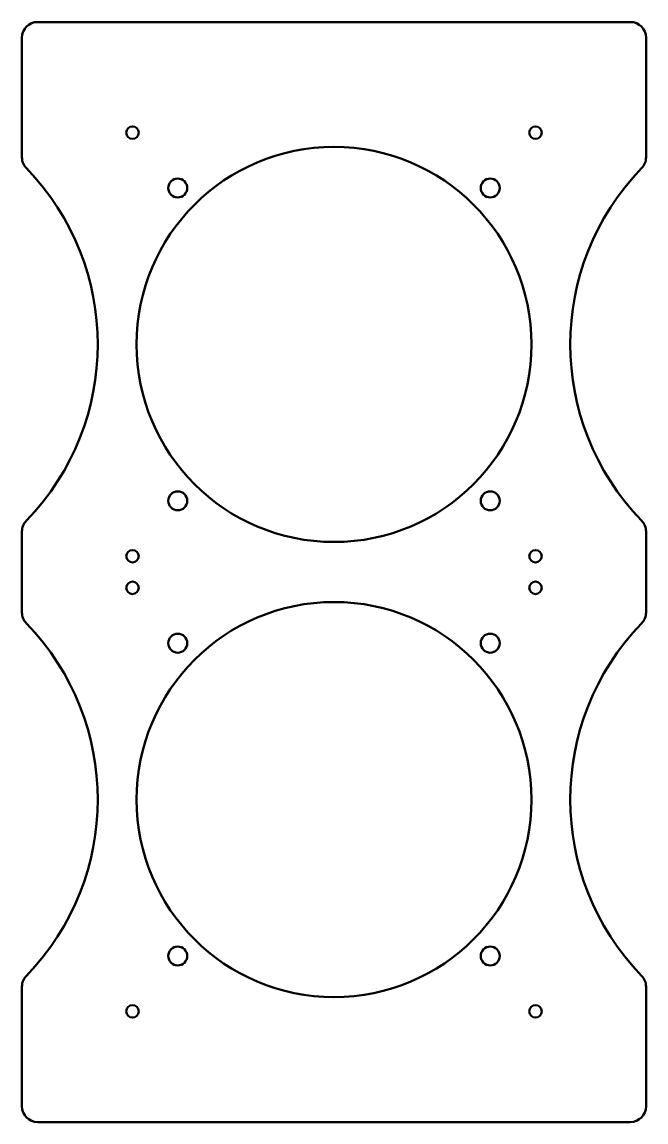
# Model space of a CAD drawing. Header units: inches. Extents: x 6.7 to 11.64, y 1.14 to 9.84.
import ezdxf

# ---------------------------------------------------------------- set-up
doc = ezdxf.new("R2010")
doc.units = ezdxf.units.IN
doc.header["$LTSCALE"] = 0.75
doc.header["$MEASUREMENT"] = 0
doc.layers.add('Visible', color=7, linetype='Continuous', lineweight=50)

msp = doc.modelspace()

# ---------------------------------------------------------------- linework, layer by layer
at = {"layer": 'Visible'}
for p, q in [((11.511303, 9.843953), (6.821303, 9.843953)), ((6.696303, 9.718953), (6.696303, 8.773818)), ((11.636303, 8.773818), (11.636303, 9.718953)), ((6.696303, 5.814088), (6.696303, 5.173818)), ((11.636303, 5.173818), (11.636303, 5.814088)), ((6.696303, 2.214088), (6.696303, 1.268953)), ((11.636303, 1.268953), (11.636303, 2.214088)), ((6.821303, 1.143953), (11.511303, 1.143953))]:
    msp.add_line(p, q, dxfattribs=at)
at = {"layer": 'Visible', "extrusion": (0, 0, -1)}
for centre, radius in [((-7.571303, 8.968953), 0.049), ((-10.761303, 8.968953), 0.049), ((-9.166303, 7.293953), 1.5625), ((-7.929303, 8.530953), 0.075), ((-10.403303, 8.530953), 0.075), ((-7.929303, 6.056953), 0.075), ((-10.403303, 6.056953), 0.075), ((-7.571303, 5.618953), 0.049), ((-10.761303, 5.618953), 0.049), ((-7.571303, 5.368953), 0.049), ((-10.761303, 5.368953), 0.049), ((-9.166303, 3.693953), 1.5625), ((-7.929303, 4.930953), 0.075), ((-10.403303, 4.930953), 0.075), ((-7.929303, 2.456953), 0.075), ((-10.403303, 2.456953), 0.075), ((-7.571303, 2.018953), 0.049), ((-10.761303, 2.018953), 0.049)]:
    msp.add_circle(centre, radius, dxfattribs=at)
at = {"layer": 'Visible'}
for centre, start, end in [((6.821303, 9.718953), 90, 180), ((11.511303, 9.718953), 0, 90), ((6.821303, 1.268953), 180, 270), ((11.511303, 1.268953), 270, 0)]:
    msp.add_arc(centre, 0.125, start, end, dxfattribs=at)
at = {"layer": 'Visible', "extrusion": (0, 0, -1)}
for centre, radius, start, end in [((-6.821303, 8.773818), 0.125, 315.860557, 0), ((-11.511303, 8.773818), 0.125, 180, 224.139443), ((-5.296303, 7.293953), 2, 135.860557, 224.139443), ((-13.036303, 7.293953), 2, 315.860557, 44.139443), ((-6.821303, 5.814088), 0.125, 0, 44.139443), ((-11.511303, 5.814088), 0.125, 135.860557, 180), ((-6.821303, 5.173818), 0.125, 315.860557, 0), ((-11.511303, 5.173818), 0.125, 180, 224.139443), ((-5.296303, 3.693953), 2, 135.860557, 224.139443), ((-13.036303, 3.693953), 2, 315.860557, 44.139443), ((-6.821303, 2.214088), 0.125, 0, 44.139443), ((-11.511303, 2.214088), 0.125, 135.860557, 180)]:
    msp.add_arc(centre, radius, start, end, dxfattribs=at)

doc.saveas('drawing.dxf')
